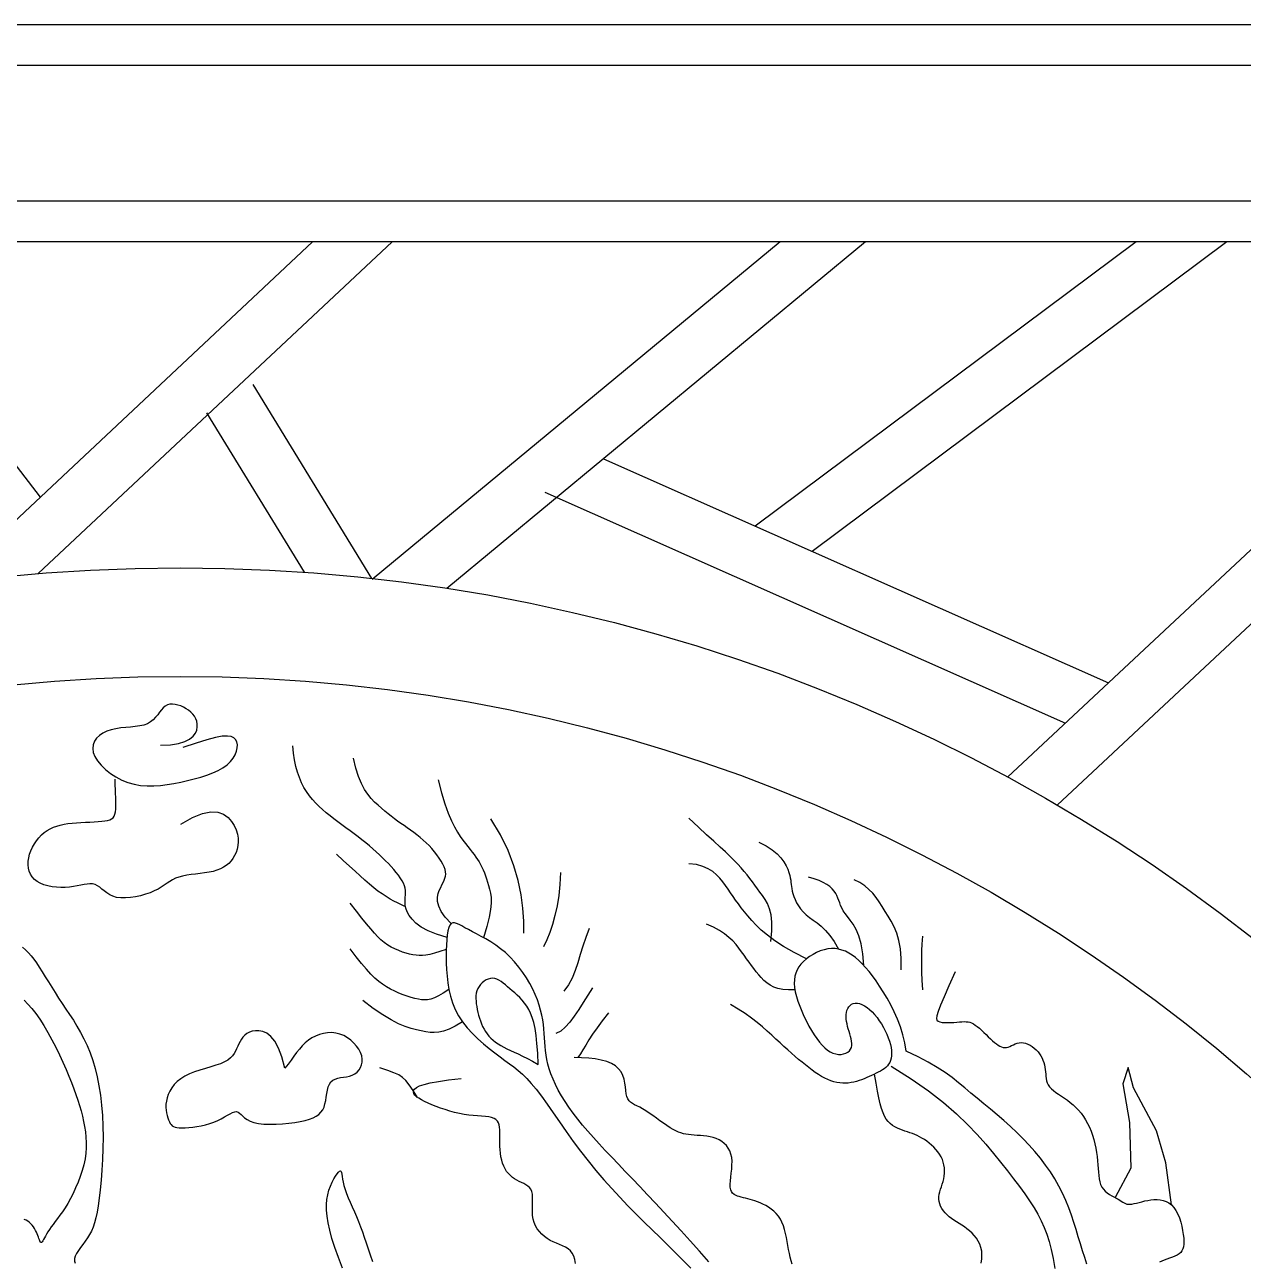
# Model space of a CAD drawing. Extents: x 2475 to 5335, y 627 to 2827.
# Drawn here: x 3847.7 to 4296.3, y 2372.1 to 2827.4 of the extents above; entities that cross this region are included whole.
import ezdxf

# ---------------------------------------------------------------- set-up
doc = ezdxf.new("R2010")
doc.units = 0
doc.header["$MEASUREMENT"] = 0
for name, color, linetype in [('3', 3, 'CONTINUOUS'), ('4', 4, 'CONTINUOUS'), ('7', 7, 'CONTINUOUS')]:
    doc.layers.add(name, color=color, linetype=linetype)

msp = doc.modelspace()

# ---------------------------------------------------------------- linework, layer by layer
at = {"layer": '3', "linetype": 'ByBlock'}
for p, q in [((3781.39, 2747.44), (3853.38, 2653.41)), ((3953.71, 2747.44), (3819.58, 2621.73)), ((3982.96, 2747.44), (3852.64, 2625.3)), ((4125.83, 2747.44), (3975.63, 2623.13)), ((4157.2, 2747.44), (4003.05, 2619.87)), ((4256.85, 2747.44), (4116.63, 2642.8)), ((4290.29, 2747.44), (4137.59, 2633.49)), ((3931.7, 2694.93), (3975.38, 2623.55)), ((4361.47, 2692.52), (4209.5, 2550.3)), ((3914.64, 2684.49), (3950.55, 2625.81)), ((4375.63, 2678.38), (4227.78, 2540.01)), ((4060.74, 2667.61), (4246.65, 2585.07)), ((4039.17, 2655.3), (4230.8, 2570.23))]:
    msp.add_line(p, q, dxfattribs=at)
at = {"layer": '3'}
for points in [[(5239.88, 1227.44), (5239.88, 2812.44), (2569.88, 2812.44), (2569.88, 1227.44)], [(5189.88, 1227.44), (5189.88, 2762.44), (2619.88, 2762.44), (2619.88, 1227.44)], [(3897.64, 2562.12), (3901.32, 2562.29), (3904.29, 2562.75), (3906.63, 2563.47), (3908.4, 2564.37), (3909.67, 2565.41), (3910.52, 2566.54), (3911.02, 2567.7), (3911.24, 2568.85), (3911.25, 2569.93), (3911.06, 2570.94), (3910.71, 2571.89), (3910.2, 2572.76), (3909.57, 2573.56), (3908.82, 2574.3), (3907.99, 2574.97), (3907.08, 2575.58), (3906.12, 2576.11), (3905.13, 2576.57), (3904.11, 2576.92), (3903.11, 2577.15), (3902.12, 2577.25), (3901.16, 2577.19), (3900.27, 2576.96), (3899.44, 2576.55), (3898.7, 2575.93), (3898.01, 2575.16), (3897.34, 2574.28), (3896.65, 2573.34), (3895.9, 2572.39), (3895.05, 2571.49), (3894.07, 2570.69), (3892.92, 2570.03), (3891.57, 2569.55), (3890.06, 2569.21), (3888.41, 2568.98), (3886.67, 2568.81), (3884.88, 2568.66), (3883.08, 2568.47), (3881.3, 2568.2), (3879.59, 2567.81), (3877.99, 2567.26), (3876.52, 2566.55), (3875.24, 2565.69), (3874.18, 2564.69), (3873.38, 2563.56), (3872.88, 2562.31), (3872.72, 2560.95), (3872.93, 2559.49), (3873.55, 2557.94), (3874.53, 2556.35), (3875.85, 2554.76), (3877.44, 2553.21), (3879.27, 2551.76), (3881.28, 2550.44), (3883.44, 2549.3), (3885.7, 2548.39), (3888.02, 2547.75), (3890.38, 2547.34), (3892.78, 2547.16), (3895.21, 2547.16), (3897.67, 2547.33), (3900.15, 2547.63), (3902.64, 2548.04), (3905.14, 2548.53), (3907.63, 2549.08), (3910.09, 2549.69), (3912.48, 2550.36), (3914.77, 2551.1), (3916.92, 2551.92), (3918.9, 2552.82), (3920.67, 2553.82), (3922.21, 2554.91), (3923.48, 2556.1), (3924.48, 2557.36), (3925.23, 2558.64), (3925.72, 2559.92), (3925.97, 2561.15), (3925.99, 2562.3), (3925.77, 2563.33), (3925.33, 2564.2), (3924.66, 2564.88), (3923.68, 2565.33), (3922.3, 2565.51), (3920.41, 2565.4), (3917.93, 2564.96), (3914.76, 2564.14), (3910.81, 2562.93), (3905.97, 2561.29)], [(4003.17, 2491.37), (3999.33, 2492.52), (3996.19, 2493.8), (3993.69, 2495.17), (3991.74, 2496.59), (3990.28, 2498.03), (3989.23, 2499.45), (3988.52, 2500.81), (3988.07, 2502.08), (3987.81, 2503.23), (3987.71, 2504.27), (3987.71, 2505.22), (3987.77, 2506.11), (3987.85, 2506.95), (3987.91, 2507.77), (3987.9, 2508.6), (3987.78, 2509.44), (3987.53, 2510.33), (3987.13, 2511.26), (3986.61, 2512.23), (3985.98, 2513.23), (3985.25, 2514.25), (3984.43, 2515.3), (3983.54, 2516.36), (3982.59, 2517.43), (3981.6, 2518.52), (3980.55, 2519.6), (3979.46, 2520.69), (3978.32, 2521.79), (3977.13, 2522.89), (3975.89, 2523.99), (3974.6, 2525.09), (3973.26, 2526.2), (3971.87, 2527.3), (3970.43, 2528.41), (3968.97, 2529.51), (3967.48, 2530.61), (3965.98, 2531.72), (3964.49, 2532.82), (3963, 2533.93), (3961.54, 2535.03), (3960.11, 2536.14), (3958.72, 2537.26), (3957.37, 2538.4), (3956.07, 2539.59), (3954.83, 2540.83), (3953.64, 2542.14), (3952.52, 2543.53), (3951.47, 2545.02), (3950.5, 2546.61), (3949.61, 2548.33), (3948.81, 2550.18), (3948.11, 2552.18), (3947.52, 2554.34), (3947.04, 2556.68), (3946.68, 2559.21), (3946.46, 2561.95)], [(4004.72, 2496.44), (4002.52, 2498.8), (4001.01, 2500.94), (4000.11, 2502.85), (3999.69, 2504.57), (3999.66, 2506.11), (3999.91, 2507.47), (4000.34, 2508.68), (4000.84, 2509.76), (4001.32, 2510.72), (4001.75, 2511.58), (4002.12, 2512.37), (4002.41, 2513.13), (4002.6, 2513.87), (4002.68, 2514.63), (4002.64, 2515.44), (4002.45, 2516.31), (4002.11, 2517.28), (4001.63, 2518.32), (4001.02, 2519.43), (4000.29, 2520.57), (3999.47, 2521.73), (3998.56, 2522.9), (3997.59, 2524.04), (3996.56, 2525.15), (3995.48, 2526.2), (3994.38, 2527.19), (3993.25, 2528.15), (3992.09, 2529.06), (3990.92, 2529.95), (3989.74, 2530.81), (3988.55, 2531.66), (3987.36, 2532.51), (3986.18, 2533.35), (3985, 2534.2), (3983.82, 2535.07), (3982.64, 2535.97), (3981.45, 2536.9), (3980.24, 2537.88), (3979.02, 2538.91), (3977.79, 2540.01), (3976.53, 2541.18), (3975.27, 2542.5), (3974.02, 2544.04), (3972.82, 2545.85), (3971.67, 2548.02), (3970.6, 2550.6), (3969.62, 2553.68), (3968.77, 2557.32)], [(3905.14, 2533), (3909.48, 2535.54), (3913.17, 2537.03), (3916.28, 2537.62), (3918.84, 2537.46), (3920.93, 2536.72), (3922.59, 2535.55), (3923.88, 2534.09), (3924.85, 2532.52), (3925.55, 2530.95), (3926.02, 2529.42), (3926.27, 2527.94), (3926.32, 2526.51), (3926.2, 2525.14), (3925.92, 2523.85), (3925.51, 2522.63), (3924.99, 2521.49), (3924.37, 2520.44), (3923.65, 2519.49), (3922.84, 2518.62), (3921.92, 2517.85), (3920.88, 2517.17), (3919.74, 2516.58), (3918.47, 2516.08), (3917.07, 2515.67), (3915.56, 2515.34), (3913.95, 2515.09), (3912.28, 2514.87), (3910.6, 2514.68), (3908.94, 2514.48), (3907.33, 2514.24), (3905.82, 2513.95), (3904.44, 2513.59), (3903.22, 2513.12), (3902.11, 2512.57), (3901.09, 2511.95), (3900.09, 2511.28), (3899.07, 2510.58), (3897.98, 2509.86), (3896.78, 2509.15), (3895.42, 2508.45), (3893.87, 2507.8), (3892.16, 2507.21), (3890.34, 2506.7), (3888.48, 2506.29), (3886.61, 2506), (3884.8, 2505.86), (3883.09, 2505.89), (3881.54, 2506.1), (3880.18, 2506.5), (3878.99, 2507.07), (3877.95, 2507.74), (3877.01, 2508.45), (3876.14, 2509.17), (3875.31, 2509.84), (3874.48, 2510.4), (3873.62, 2510.81), (3872.71, 2511.03), (3871.72, 2511.07), (3870.66, 2510.98), (3869.53, 2510.79), (3868.32, 2510.55), (3867.03, 2510.29), (3865.65, 2510.04), (3864.18, 2509.84), (3862.63, 2509.73), (3861.03, 2509.72), (3859.41, 2509.8), (3857.8, 2510), (3856.24, 2510.3), (3854.77, 2510.72), (3853.43, 2511.26), (3852.25, 2511.92), (3851.25, 2512.71), (3850.44, 2513.62), (3849.82, 2514.62), (3849.37, 2515.72), (3849.08, 2516.88), (3848.97, 2518.1), (3849, 2519.37), (3849.19, 2520.66), (3849.52, 2521.96), (3849.98, 2523.26), (3850.57, 2524.54), (3851.26, 2525.77), (3852.05, 2526.95), (3852.92, 2528.05), (3853.87, 2529.06), (3854.88, 2529.95), (3855.95, 2530.72), (3857.07, 2531.37), (3858.26, 2531.91), (3859.5, 2532.36), (3860.81, 2532.72), (3862.18, 2533.01), (3863.63, 2533.24), (3865.16, 2533.42), (3866.75, 2533.55), (3868.39, 2533.66), (3870.04, 2533.75), (3871.66, 2533.83), (3873.23, 2533.91), (3874.7, 2534), (3876.05, 2534.11), (3877.23, 2534.25), (3878.23, 2534.43), (3879.05, 2534.67), (3879.71, 2534.99), (3880.23, 2535.42), (3880.61, 2535.97), (3880.89, 2536.68), (3881.08, 2537.55), (3881.19, 2538.62), (3881.24, 2539.88), (3881.24, 2541.31), (3881.22, 2542.82), (3881.16, 2544.36), (3881.1, 2545.88), (3881.04, 2547.31), (3881, 2548.58), (3880.98, 2549.64)], [(3999.92, 2549.33), (4001.18, 2544.53), (4002.4, 2540.5), (4003.6, 2537.13), (4004.77, 2534.33), (4005.9, 2532.03), (4006.98, 2530.12), (4008.02, 2528.52), (4009.01, 2527.14), (4009.94, 2525.9), (4010.82, 2524.77), (4011.65, 2523.73), (4012.42, 2522.75), (4013.14, 2521.82), (4013.81, 2520.92), (4014.43, 2520.02), (4015.01, 2519.12), (4015.54, 2518.18), (4016.03, 2517.21), (4016.49, 2516.2), (4016.92, 2515.14), (4017.33, 2514.05), (4017.72, 2512.9), (4018.1, 2511.71), (4018.48, 2510.46), (4018.86, 2509.14), (4019.17, 2507.69), (4019.38, 2506), (4019.41, 2504.01), (4019.21, 2501.63), (4018.71, 2498.76), (4017.87, 2495.33), (4016.62, 2491.25)], [(4031.5, 2492.97), (4031.41, 2497.38), (4031.07, 2502.09), (4030.41, 2507.05), (4029.34, 2512.27), (4027.78, 2517.69), (4025.64, 2523.31), (4022.84, 2529.1), (4019.29, 2535.03)], [(4122.41, 2489.82), (4122.77, 2493.73), (4122.77, 2496.99), (4122.46, 2499.68), (4121.91, 2501.92), (4121.16, 2503.78), (4120.29, 2505.35), (4119.34, 2506.74), (4118.37, 2508.02), (4117.43, 2509.28), (4116.51, 2510.54), (4115.58, 2511.81), (4114.64, 2513.07), (4113.65, 2514.35), (4112.61, 2515.65), (4111.48, 2516.97), (4110.25, 2518.31), (4108.9, 2519.7), (4107.39, 2521.17), (4105.66, 2522.8), (4103.68, 2524.63), (4101.39, 2526.74), (4098.75, 2529.17), (4095.72, 2532), (4092.24, 2535.28)], [(4117.96, 2526.38), (4120.67, 2525.03), (4122.9, 2523.6), (4124.7, 2522.12), (4126.11, 2520.63), (4127.21, 2519.16), (4128.03, 2517.75), (4128.62, 2516.43), (4129.05, 2515.23), (4129.35, 2514.17), (4129.55, 2513.24), (4129.69, 2512.41), (4129.78, 2511.63), (4129.86, 2510.87), (4129.94, 2510.11), (4130.06, 2509.31), (4130.24, 2508.43), (4130.5, 2507.46), (4130.85, 2506.4), (4131.31, 2505.28), (4131.87, 2504.12), (4132.56, 2502.96), (4133.36, 2501.81), (4134.31, 2500.71), (4135.39, 2499.66), (4136.62, 2498.69), (4137.98, 2497.72), (4139.43, 2496.66), (4140.96, 2495.43), (4142.54, 2493.94), (4144.14, 2492.1), (4145.74, 2489.83), (4147.3, 2487.04)], [(3987.95, 2502.62), (3987.12, 2503), (3986.12, 2503.47), (3984.95, 2504.04), (3983.65, 2504.71), (3982.25, 2505.48), (3980.78, 2506.36), (3979.26, 2507.34), (3977.72, 2508.43), (3976.17, 2509.63), (3974.61, 2510.95), (3972.97, 2512.4), (3971.23, 2513.99), (3969.35, 2515.73), (3967.28, 2517.64), (3965, 2519.72), (3962.45, 2521.99)], [(4135.46, 2483.45), (4130.94, 2485.78), (4127.09, 2488.01), (4123.85, 2490.13), (4121.13, 2492.15), (4118.85, 2494.07), (4116.95, 2495.89), (4115.33, 2497.62), (4113.92, 2499.25), (4112.65, 2500.8), (4111.5, 2502.27), (4110.43, 2503.69), (4109.43, 2505.06), (4108.48, 2506.4), (4107.55, 2507.73), (4106.62, 2509.06), (4105.68, 2510.41), (4104.69, 2511.78), (4103.61, 2513.13), (4102.39, 2514.42), (4100.97, 2515.62), (4099.3, 2516.66), (4097.32, 2517.52), (4094.99, 2518.14), (4092.24, 2518.48)], [(4044.97, 2515.26), (4044.72, 2510.84), (4044.28, 2506.73), (4043.68, 2502.92), (4042.92, 2499.38), (4042.02, 2496.13), (4041, 2493.14), (4039.88, 2490.41), (4038.66, 2487.92)], [(4156.67, 2480.96), (4156.28, 2485.35), (4155.62, 2488.96), (4154.75, 2491.89), (4153.75, 2494.26), (4152.69, 2496.17), (4151.62, 2497.71), (4150.61, 2498.99), (4149.73, 2500.12), (4149.04, 2501.17), (4148.5, 2502.18), (4148.07, 2503.14), (4147.73, 2504.07), (4147.41, 2504.97), (4147.09, 2505.85), (4146.73, 2506.72), (4146.27, 2507.57), (4145.7, 2508.41), (4144.97, 2509.25), (4144.07, 2510.06), (4142.98, 2510.85), (4141.68, 2511.59), (4140.14, 2512.3), (4138.34, 2512.95), (4136.26, 2513.54)], [(4170.38, 2479.45), (4170.39, 2483.58), (4170.08, 2487.15), (4169.5, 2490.22), (4168.71, 2492.88), (4167.76, 2495.2), (4166.7, 2497.27), (4165.57, 2499.15), (4164.45, 2500.94), (4163.35, 2502.68), (4162.25, 2504.39), (4161.11, 2506.02), (4159.87, 2507.58), (4158.5, 2509.03), (4156.94, 2510.35), (4155.14, 2511.53), (4153.07, 2512.55)], [(4002.89, 2486.89), (4000.55, 2486.11), (3998.57, 2485.52), (3996.88, 2485.09), (3995.42, 2484.82), (3994.13, 2484.68), (3992.94, 2484.67), (3991.79, 2484.76), (3990.63, 2484.94), (3989.39, 2485.21), (3988.09, 2485.55), (3986.75, 2485.97), (3985.39, 2486.48), (3984.02, 2487.08), (3982.66, 2487.76), (3981.34, 2488.55), (3980.07, 2489.43), (3978.86, 2490.42), (3977.66, 2491.56), (3976.42, 2492.89), (3975.08, 2494.45), (3973.57, 2496.29), (3971.85, 2498.45), (3969.84, 2500.97), (3967.51, 2503.91)], [(4099.61, 2371.89), (4096.13, 2375.79), (4092.69, 2379.6), (4089.34, 2383.28), (4086.09, 2386.82), (4082.95, 2390.2), (4079.91, 2393.45), (4076.98, 2396.57), (4074.15, 2399.56), (4071.41, 2402.43), (4068.78, 2405.19), (4066.24, 2407.86), (4063.79, 2410.43), (4061.44, 2412.91), (4059.2, 2415.32), (4057.05, 2417.67), (4055.02, 2419.97), (4053.1, 2422.22), (4051.3, 2424.43), (4049.62, 2426.62), (4048.06, 2428.79), (4046.63, 2430.94), (4045.32, 2433.05), (4044.15, 2435.13), (4043.11, 2437.16), (4042.21, 2439.13), (4041.44, 2441.05), (4040.81, 2442.89), (4040.31, 2444.66), (4039.94, 2446.36), (4039.66, 2448.02), (4039.46, 2449.64), (4039.31, 2451.23), (4039.19, 2452.81), (4039.09, 2454.4), (4038.98, 2456.01), (4038.84, 2457.64), (4038.65, 2459.31), (4038.39, 2461.02), (4038.06, 2462.77), (4037.64, 2464.57), (4037.11, 2466.42), (4036.45, 2468.32), (4035.65, 2470.29), (4034.71, 2472.31), (4033.61, 2474.36), (4032.39, 2476.41), (4031.04, 2478.44), (4029.59, 2480.42), (4028.03, 2482.31), (4026.4, 2484.09), (4024.68, 2485.73), (4022.91, 2487.2), (4021.11, 2488.52), (4019.29, 2489.71), (4017.5, 2490.77), (4015.75, 2491.74), (4014.07, 2492.62), (4012.5, 2493.43), (4011.06, 2494.2), (4009.76, 2494.92), (4008.61, 2495.58), (4007.6, 2496.12), (4006.71, 2496.52), (4005.94, 2496.73), (4005.28, 2496.72), (4004.72, 2496.44), (4004.24, 2495.86), (4003.84, 2494.94), (4003.52, 2493.72), (4003.27, 2492.23), (4003.08, 2490.5), (4002.95, 2488.57), (4002.89, 2486.47), (4002.87, 2484.24), (4002.91, 2481.91), (4003, 2479.52), (4003.17, 2477.08), (4003.44, 2474.61), (4003.85, 2472.13), (4004.42, 2469.67), (4005.18, 2467.22), (4006.16, 2464.82), (4007.4, 2462.48), (4008.9, 2460.22), (4010.63, 2458.04), (4012.53, 2455.97), (4014.55, 2453.99), (4016.62, 2452.14), (4018.71, 2450.41), (4020.75, 2448.82), (4022.69, 2447.37), (4024.49, 2446.07), (4026.17, 2444.85), (4027.77, 2443.65), (4029.34, 2442.39), (4030.9, 2441.01), (4032.51, 2439.43), (4034.19, 2437.59), (4035.99, 2435.42), (4037.93, 2432.86), (4040.03, 2429.96), (4042.25, 2426.79), (4044.61, 2423.4), (4047.08, 2419.87), (4049.66, 2416.25), (4052.34, 2412.61), (4055.1, 2409.02), (4057.94, 2405.52), (4060.85, 2402.13), (4063.8, 2398.83), (4066.78, 2395.63), (4069.77, 2392.51), (4072.77, 2389.47), (4075.75, 2386.51), (4078.7, 2383.61), (4081.61, 2380.78), (4084.48, 2377.98), (4087.31, 2375.19), (4090.11, 2372.39), (4092.89, 2369.54)], [(4131.26, 2472.09), (4128.86, 2472.01), (4126.79, 2472.16), (4124.99, 2472.53), (4123.45, 2473.07), (4122.1, 2473.77), (4120.92, 2474.59), (4119.85, 2475.52), (4118.87, 2476.53), (4117.93, 2477.58), (4117.01, 2478.69), (4116.12, 2479.84), (4115.24, 2481.02), (4114.36, 2482.24), (4113.47, 2483.5), (4112.55, 2484.78), (4111.61, 2486.08), (4110.63, 2487.4), (4109.56, 2488.73), (4108.35, 2490.05), (4106.97, 2491.36), (4105.35, 2492.65), (4103.47, 2493.9), (4101.25, 2495.1), (4098.67, 2496.25)], [(4055.5, 2494.65), (4054.22, 2491.37), (4053.16, 2488.14), (4052.23, 2485.01), (4051.34, 2481.98), (4050.39, 2479.1), (4049.28, 2476.38), (4047.93, 2473.84), (4046.23, 2471.52)], [(4178.29, 2472.04), (4178.13, 2475.64), (4178.02, 2478.46), (4177.95, 2480.72), (4177.92, 2482.66), (4177.95, 2484.5), (4178.02, 2486.49), (4178.13, 2488.84), (4178.29, 2491.8)], [(3846.84, 2487.73), (3848.01, 2486.72), (3849.07, 2485.69), (3850.06, 2484.59), (3851.04, 2483.36), (3852.04, 2481.96), (3853.08, 2480.4), (3854.16, 2478.69), (3855.27, 2476.88), (3856.43, 2474.98), (3857.63, 2473.01), (3858.88, 2471.01), (3860.17, 2468.99), (3861.5, 2466.98), (3862.86, 2464.96), (3864.24, 2462.91), (3865.61, 2460.81), (3866.95, 2458.64), (3868.25, 2456.38), (3869.5, 2454.01), (3870.67, 2451.5), (3871.75, 2448.85), (3872.73, 2446.04), (3873.6, 2443.08), (3874.37, 2439.95), (3875.03, 2436.66), (3875.58, 2433.2), (3876, 2429.57), (3876.3, 2425.77), (3876.47, 2421.81), (3876.53, 2417.74), (3876.48, 2413.64), (3876.34, 2409.59), (3876.13, 2405.66), (3875.86, 2401.91), (3875.53, 2398.43), (3875.17, 2395.29), (3874.78, 2392.53), (3874.36, 2390.14), (3873.91, 2388.06), (3873.41, 2386.25), (3872.85, 2384.65), (3872.23, 2383.22), (3871.55, 2381.91), (3870.79, 2380.67), (3869.96, 2379.47), (3869.1, 2378.29), (3868.26, 2377.15), (3867.48, 2376.05), (3866.82, 2375), (3866.33, 2374), (3866.05, 2373.05), (3866.04, 2372.18), (3866.33, 2371.37)], [(4003.85, 2472.13), (4001.77, 2470.81), (4000.01, 2469.81), (3998.52, 2469.1), (3997.22, 2468.63), (3996.04, 2468.39), (3994.94, 2468.32), (3993.83, 2468.41), (3992.66, 2468.61), (3991.38, 2468.9), (3989.99, 2469.27), (3988.52, 2469.73), (3987, 2470.26), (3985.45, 2470.87), (3983.9, 2471.56), (3982.36, 2472.33), (3980.87, 2473.17), (3979.44, 2474.1), (3978.03, 2475.15), (3976.6, 2476.39), (3975.1, 2477.85), (3973.48, 2479.6), (3971.71, 2481.69), (3969.73, 2484.17), (3967.51, 2487.08)], [(4172.16, 2449.42), (4171.72, 2452.49), (4171.03, 2455.5), (4170.12, 2458.42), (4169.04, 2461.24), (4167.82, 2463.95), (4166.51, 2466.53), (4165.16, 2468.97), (4163.79, 2471.26), (4162.44, 2473.38), (4161.12, 2475.34), (4159.83, 2477.15), (4158.55, 2478.8), (4157.29, 2480.29), (4156.04, 2481.64), (4154.8, 2482.84), (4153.57, 2483.89), (4152.33, 2484.81), (4151.09, 2485.59), (4149.84, 2486.22), (4148.58, 2486.7), (4147.3, 2487.04), (4146.01, 2487.22), (4144.69, 2487.24), (4143.35, 2487.11), (4141.98, 2486.81), (4140.6, 2486.37), (4139.23, 2485.8), (4137.91, 2485.11), (4136.64, 2484.32), (4135.46, 2483.45), (4134.39, 2482.5), (4133.46, 2481.51), (4132.67, 2480.47), (4132.03, 2479.38), (4131.55, 2478.23), (4131.22, 2477.02), (4131.04, 2475.73), (4131.01, 2474.35), (4131.13, 2472.88), (4131.4, 2471.3), (4131.81, 2469.61), (4132.35, 2467.83), (4133, 2466), (4133.74, 2464.14), (4134.57, 2462.29), (4135.45, 2460.47), (4136.38, 2458.71), (4137.33, 2457.05), (4138.29, 2455.51), (4139.26, 2454.1), (4140.24, 2452.82), (4141.22, 2451.69), (4142.22, 2450.71), (4143.22, 2449.88), (4144.23, 2449.22), (4145.24, 2448.74), (4146.26, 2448.42), (4147.27, 2448.27), (4148.24, 2448.27), (4149.15, 2448.42), (4149.98, 2448.69), (4150.7, 2449.07), (4151.3, 2449.56), (4151.75, 2450.14), (4152.04, 2450.79), (4152.19, 2451.51), (4152.2, 2452.29), (4152.11, 2453.12), (4151.95, 2453.99), (4151.72, 2454.88), (4151.46, 2455.8), (4151.18, 2456.72), (4150.9, 2457.65), (4150.65, 2458.57), (4150.43, 2459.48), (4150.25, 2460.38), (4150.12, 2461.25), (4150.06, 2462.11), (4150.08, 2462.93), (4150.19, 2463.72), (4150.39, 2464.47), (4150.69, 2465.17), (4151.08, 2465.79), (4151.56, 2466.32), (4152.12, 2466.74), (4152.75, 2467.03), (4153.45, 2467.19), (4154.23, 2467.18), (4155.06, 2467), (4155.94, 2466.66), (4156.85, 2466.16), (4157.79, 2465.52), (4158.74, 2464.76), (4159.67, 2463.88), (4160.59, 2462.9), (4161.48, 2461.83), (4162.32, 2460.68), (4163.11, 2459.47), (4163.84, 2458.22), (4164.5, 2456.95), (4165.09, 2455.67), (4165.61, 2454.4), (4166.04, 2453.15), (4166.38, 2451.95), (4166.62, 2450.81), (4166.77, 2449.73), (4166.82, 2448.72), (4166.78, 2447.77), (4166.65, 2446.89), (4166.44, 2446.07), (4166.14, 2445.33), (4165.75, 2444.65), (4165.28, 2444.05), (4164.73, 2443.5), (4164.12, 2443), (4163.45, 2442.55), (4162.72, 2442.12), (4161.95, 2441.71), (4161.15, 2441.32), (4160.31, 2440.92), (4159.45, 2440.51), (4158.58, 2440.1), (4157.68, 2439.7), (4156.76, 2439.31), (4155.82, 2438.94), (4154.87, 2438.6), (4153.9, 2438.3), (4152.92, 2438.05), (4151.92, 2437.86), (4150.9, 2437.72), (4149.87, 2437.66), (4148.83, 2437.66), (4147.77, 2437.75), (4146.7, 2437.92), (4145.61, 2438.17), (4144.5, 2438.53), (4143.38, 2438.98), (4142.24, 2439.52), (4141.09, 2440.15), (4139.93, 2440.86), (4138.74, 2441.65), (4137.55, 2442.5), (4136.33, 2443.41), (4135.1, 2444.37), (4133.86, 2445.38), (4132.59, 2446.44), (4131.3, 2447.55), (4129.98, 2448.72), (4128.62, 2449.93), (4127.22, 2451.2), (4125.77, 2452.53), (4124.27, 2453.92), (4122.7, 2455.37), (4121.05, 2456.88), (4119.28, 2458.43), (4117.36, 2460.02), (4115.26, 2461.64), (4112.95, 2463.28), (4110.4, 2464.94), (4107.57, 2466.6)], [(4190.21, 2478.66), (4187.92, 2473.49), (4186.14, 2469.44), (4184.84, 2466.35), (4183.98, 2464.09), (4183.5, 2462.52), (4183.37, 2461.48), (4183.55, 2460.85), (4183.98, 2460.46), (4184.64, 2460.22), (4185.47, 2460.06), (4186.44, 2459.98), (4187.5, 2459.97), (4188.61, 2460.01), (4189.73, 2460.07), (4190.81, 2460.15), (4191.83, 2460.23), (4192.74, 2460.29), (4193.55, 2460.32), (4194.29, 2460.3), (4194.98, 2460.23), (4195.64, 2460.08), (4196.28, 2459.85), (4196.94, 2459.53), (4197.63, 2459.09), (4198.37, 2458.53), (4199.15, 2457.87), (4199.95, 2457.15), (4200.78, 2456.37), (4201.61, 2455.57), (4202.43, 2454.77), (4203.23, 2454.01), (4204, 2453.29), (4204.73, 2452.66), (4205.42, 2452.11), (4206.08, 2451.64), (4206.71, 2451.27), (4207.33, 2451), (4207.93, 2450.83), (4208.53, 2450.77), (4209.14, 2450.82), (4209.75, 2450.98), (4210.37, 2451.22), (4211.01, 2451.52), (4211.67, 2451.83), (4212.35, 2452.13), (4213.05, 2452.39), (4213.79, 2452.56), (4214.56, 2452.63), (4215.36, 2452.56), (4216.18, 2452.36), (4217, 2452.05), (4217.82, 2451.63), (4218.62, 2451.12), (4219.38, 2450.54), (4220.09, 2449.9), (4220.74, 2449.21), (4221.3, 2448.48), (4221.8, 2447.72), (4222.21, 2446.93), (4222.57, 2446.12), (4222.86, 2445.29), (4223.09, 2444.45), (4223.27, 2443.6), (4223.4, 2442.75), (4223.49, 2441.89), (4223.56, 2441.04), (4223.64, 2440.2), (4223.74, 2439.38), (4223.91, 2438.57), (4224.16, 2437.78), (4224.52, 2437.02), (4225.02, 2436.29), (4225.66, 2435.59), (4226.45, 2434.92), (4227.34, 2434.25), (4228.32, 2433.58), (4229.36, 2432.89), (4230.45, 2432.17), (4231.54, 2431.41), (4232.62, 2430.59), (4233.68, 2429.7), (4234.69, 2428.74), (4235.65, 2427.7), (4236.57, 2426.6), (4237.43, 2425.42), (4238.24, 2424.18), (4238.98, 2422.86), (4239.66, 2421.47), (4240.27, 2420.01), (4240.81, 2418.5), (4241.28, 2416.94), (4241.68, 2415.36), (4242.03, 2413.78), (4242.31, 2412.2), (4242.53, 2410.64), (4242.7, 2409.12), (4242.82, 2407.65), (4242.91, 2406.24), (4243, 2404.9), (4243.11, 2403.63), (4243.26, 2402.44), (4243.48, 2401.34), (4243.79, 2400.34), (4244.23, 2399.43), (4244.79, 2398.63), (4245.47, 2397.92), (4246.23, 2397.29), (4247.04, 2396.73), (4247.88, 2396.23), (4248.71, 2395.78), (4249.49, 2395.36), (4250.22, 2394.96), (4250.85, 2394.58), (4251.41, 2394.21), (4251.92, 2393.88), (4252.4, 2393.59), (4252.89, 2393.35), (4253.4, 2393.17), (4253.96, 2393.08), (4254.59, 2393.06), (4255.32, 2393.14), (4256.13, 2393.3), (4257.02, 2393.52), (4257.98, 2393.76), (4259, 2394.03), (4260.06, 2394.28), (4261.16, 2394.5), (4262.29, 2394.68), (4263.44, 2394.78), (4264.59, 2394.8), (4265.73, 2394.7), (4266.85, 2394.48), (4267.92, 2394.11), (4268.94, 2393.57), (4269.89, 2392.85), (4270.76, 2391.92), (4271.53, 2390.79), (4272.2, 2389.48), (4272.79, 2388.04), (4273.28, 2386.52), (4273.68, 2384.97), (4273.99, 2383.44), (4274.22, 2381.97), (4274.37, 2380.62), (4274.44, 2379.41), (4274.41, 2378.36), (4274.3, 2377.43), (4274.07, 2376.63), (4273.74, 2375.93), (4273.29, 2375.33), (4272.71, 2374.81), (4271.99, 2374.35), (4271.14, 2373.95), (4270.2, 2373.58), (4269.19, 2373.23), (4268.18, 2372.89), (4267.19, 2372.53), (4266.28, 2372.14), (4265.49, 2371.71)], [(4036.73, 2444.54), (4036.55, 2448.69), (4036.29, 2452.24), (4035.97, 2455.26), (4035.57, 2457.82), (4035.1, 2459.98), (4034.56, 2461.82), (4033.94, 2463.39), (4033.26, 2464.78), (4032.5, 2466.03), (4031.69, 2467.17), (4030.83, 2468.21), (4029.94, 2469.17), (4029.03, 2470.06), (4028.11, 2470.9), (4027.21, 2471.68), (4026.32, 2472.44), (4025.47, 2473.17), (4024.65, 2473.87), (4023.86, 2474.52), (4023.07, 2475.09), (4022.3, 2475.57), (4021.53, 2475.94), (4020.75, 2476.19), (4019.97, 2476.29), (4019.17, 2476.23), (4018.37, 2476.03), (4017.58, 2475.7), (4016.83, 2475.24), (4016.13, 2474.68), (4015.5, 2474.03), (4014.95, 2473.3), (4014.51, 2472.51), (4014.18, 2471.66), (4013.96, 2470.78), (4013.84, 2469.86), (4013.81, 2468.9), (4013.85, 2467.91), (4013.96, 2466.89), (4014.12, 2465.86), (4014.32, 2464.81), (4014.55, 2463.74), (4014.82, 2462.68), (4015.12, 2461.62), (4015.46, 2460.57), (4015.86, 2459.54), (4016.29, 2458.54), (4016.79, 2457.58), (4017.33, 2456.66), (4017.94, 2455.8), (4018.61, 2454.98), (4019.35, 2454.22), (4020.15, 2453.49), (4021.02, 2452.8), (4021.97, 2452.15), (4022.98, 2451.52), (4024.08, 2450.92), (4025.25, 2450.34), (4026.51, 2449.75), (4027.88, 2449.12), (4029.37, 2448.44), (4030.98, 2447.67), (4032.74, 2446.78), (4034.65, 2445.74), (4036.73, 2444.54)], [(4056.76, 2472.78), (4055.04, 2470.08), (4053.35, 2467.37), (4051.68, 2464.76), (4050.02, 2462.32), (4048.36, 2460.14), (4046.7, 2458.29), (4045.01, 2456.87), (4043.29, 2455.96)], [(3847.45, 2468.27), (3848.91, 2466.81), (3850.35, 2465.2), (3851.79, 2463.37), (3853.26, 2461.26), (3854.74, 2458.9), (3856.22, 2456.36), (3857.68, 2453.67), (3859.1, 2450.92), (3860.46, 2448.14), (3861.74, 2445.4), (3862.92, 2442.76), (3863.98, 2440.26), (3864.94, 2437.89), (3865.8, 2435.64), (3866.57, 2433.48), (3867.26, 2431.41), (3867.88, 2429.41), (3868.43, 2427.45), (3868.92, 2425.52), (3869.36, 2423.6), (3869.74, 2421.69), (3870.05, 2419.77), (3870.26, 2417.84), (3870.37, 2415.88), (3870.36, 2413.89), (3870.21, 2411.86), (3869.92, 2409.78), (3869.47, 2407.65), (3868.87, 2405.48), (3868.15, 2403.32), (3867.34, 2401.18), (3866.45, 2399.09), (3865.51, 2397.08), (3864.53, 2395.18), (3863.54, 2393.41), (3862.56, 2391.81), (3861.61, 2390.35), (3860.68, 2389.02), (3859.79, 2387.81), (3858.95, 2386.7), (3858.16, 2385.67), (3857.44, 2384.71), (3856.79, 2383.79), (3856.22, 2382.92), (3855.72, 2382.1), (3855.3, 2381.35), (3854.93, 2380.67), (3854.61, 2380.09), (3854.34, 2379.61), (3854.11, 2379.26), (3853.91, 2379.05), (3853.74, 2378.98), (3853.57, 2379.05), (3853.42, 2379.25), (3853.27, 2379.55), (3853.12, 2379.94), (3852.95, 2380.42), (3852.76, 2380.96), (3852.54, 2381.55), (3852.28, 2382.17), (3852, 2382.82), (3851.67, 2383.47), (3851.3, 2384.12), (3850.89, 2384.76), (3850.44, 2385.36), (3849.95, 2385.92), (3849.41, 2386.42), (3848.82, 2386.85), (3848.19, 2387.21), (3847.49, 2387.49)], [(4008.9, 2460.22), (4006.22, 2458.69), (4003.91, 2457.59), (4001.9, 2456.86), (4000.11, 2456.45), (3998.47, 2456.3), (3996.91, 2456.37), (3995.35, 2456.58), (3993.71, 2456.91), (3991.94, 2457.3), (3989.97, 2457.82), (3987.78, 2458.55), (3985.33, 2459.57), (3982.58, 2460.97), (3979.49, 2462.81), (3976.02, 2465.18), (3972.14, 2468.16)], [(4062.65, 2463.53), (4060.34, 2460.67), (4058.39, 2458.07), (4056.77, 2455.71), (4055.4, 2453.59), (4054.23, 2451.67), (4053.21, 2449.96), (4052.26, 2448.43), (4051.35, 2447.07)], [(3943.45, 2443.14), (3942.4, 2447.33), (3941.17, 2450.61), (3939.8, 2453.08), (3938.35, 2454.86), (3936.85, 2456.03), (3935.37, 2456.71), (3933.94, 2457), (3932.62, 2457), (3931.45, 2456.81), (3930.42, 2456.46), (3929.52, 2455.97), (3928.74, 2455.36), (3928.06, 2454.65), (3927.47, 2453.87), (3926.96, 2453.03), (3926.51, 2452.15), (3926.12, 2451.26), (3925.73, 2450.37), (3925.31, 2449.48), (3924.81, 2448.61), (3924.2, 2447.77), (3923.43, 2446.96), (3922.46, 2446.2), (3921.24, 2445.49), (3919.75, 2444.85), (3918.04, 2444.24), (3916.18, 2443.66), (3914.21, 2443.07), (3912.21, 2442.45), (3910.25, 2441.79), (3908.38, 2441.05), (3906.66, 2440.22), (3905.16, 2439.29), (3903.86, 2438.25), (3902.77, 2437.13), (3901.86, 2435.96), (3901.12, 2434.75), (3900.55, 2433.52), (3900.14, 2432.28), (3899.86, 2431.07), (3899.71, 2429.9), (3899.68, 2428.77), (3899.75, 2427.7), (3899.9, 2426.69), (3900.11, 2425.75), (3900.37, 2424.89), (3900.66, 2424.12), (3900.97, 2423.44), (3901.29, 2422.87), (3901.63, 2422.4), (3902.02, 2422.01), (3902.48, 2421.71), (3903.04, 2421.49), (3903.72, 2421.34), (3904.55, 2421.25), (3905.55, 2421.23), (3906.74, 2421.25), (3908.08, 2421.34), (3909.54, 2421.48), (3911.09, 2421.69), (3912.68, 2421.98), (3914.28, 2422.34), (3915.85, 2422.78), (3917.36, 2423.3), (3918.77, 2423.91), (3920.07, 2424.57), (3921.27, 2425.24), (3922.37, 2425.87), (3923.36, 2426.42), (3924.24, 2426.85), (3925.03, 2427.12), (3925.7, 2427.18), (3926.29, 2427.02), (3926.82, 2426.65), (3927.35, 2426.14), (3927.95, 2425.54), (3928.67, 2424.89), (3929.56, 2424.24), (3930.67, 2423.65), (3932.07, 2423.17), (3933.79, 2422.83), (3935.77, 2422.63), (3937.95, 2422.55), (3940.24, 2422.59), (3942.58, 2422.73), (3944.89, 2422.95), (3947.1, 2423.24), (3949.14, 2423.58), (3950.95, 2423.97), (3952.52, 2424.41), (3953.87, 2424.91), (3955.02, 2425.49), (3955.99, 2426.16), (3956.77, 2426.94), (3957.4, 2427.83), (3957.89, 2428.85), (3958.24, 2430.01), (3958.51, 2431.26), (3958.73, 2432.56), (3958.93, 2433.86), (3959.16, 2435.12), (3959.45, 2436.28), (3959.85, 2437.31), (3960.39, 2438.14), (3961.1, 2438.76), (3961.95, 2439.2), (3962.93, 2439.49), (3963.98, 2439.7), (3965.08, 2439.88), (3966.18, 2440.06), (3967.27, 2440.29), (3968.3, 2440.64), (3969.24, 2441.13), (3970.07, 2441.77), (3970.78, 2442.53), (3971.34, 2443.4), (3971.73, 2444.37), (3971.95, 2445.42), (3971.97, 2446.54), (3971.77, 2447.71), (3971.34, 2448.92), (3970.71, 2450.14), (3969.88, 2451.33), (3968.89, 2452.46), (3967.75, 2453.5), (3966.5, 2454.42), (3965.15, 2455.18), (3963.72, 2455.76), (3962.24, 2456.12), (3960.73, 2456.27), (3959.2, 2456.22), (3957.69, 2455.99), (3956.2, 2455.59), (3954.77, 2455.03), (3953.4, 2454.31), (3952.13, 2453.47), (3950.95, 2452.5), (3949.86, 2451.42), (3948.83, 2450.23), (3947.81, 2448.95), (3946.8, 2447.59), (3945.75, 2446.17), (3944.65, 2444.68), (3943.45, 2443.14)], [(4130.27, 2371.02), (4129.88, 2372.26), (4129.53, 2373.58), (4129.21, 2374.97), (4128.91, 2376.42), (4128.64, 2377.9), (4128.37, 2379.39), (4128.09, 2380.88), (4127.78, 2382.35), (4127.42, 2383.78), (4127, 2385.15), (4126.49, 2386.44), (4125.88, 2387.63), (4125.17, 2388.71), (4124.35, 2389.67), (4123.45, 2390.53), (4122.49, 2391.3), (4121.5, 2391.98), (4120.48, 2392.57), (4119.45, 2393.1), (4118.44, 2393.55), (4117.47, 2393.95), (4116.53, 2394.29), (4115.62, 2394.59), (4114.74, 2394.86), (4113.89, 2395.09), (4113.07, 2395.3), (4112.28, 2395.5), (4111.51, 2395.69), (4110.76, 2395.89), (4110.06, 2396.1), (4109.41, 2396.37), (4108.83, 2396.72), (4108.33, 2397.16), (4107.92, 2397.73), (4107.63, 2398.45), (4107.47, 2399.35), (4107.44, 2400.43), (4107.52, 2401.68), (4107.65, 2403.05), (4107.82, 2404.5), (4107.97, 2405.99), (4108.07, 2407.48), (4108.09, 2408.93), (4107.98, 2410.31), (4107.71, 2411.57), (4107.28, 2412.72), (4106.72, 2413.75), (4106.04, 2414.67), (4105.24, 2415.48), (4104.34, 2416.17), (4103.36, 2416.76), (4102.3, 2417.24), (4101.19, 2417.61), (4100.03, 2417.9), (4098.85, 2418.11), (4097.65, 2418.26), (4096.46, 2418.37), (4095.3, 2418.46), (4094.17, 2418.54), (4093.09, 2418.62), (4092.09, 2418.73), (4091.13, 2418.88), (4090.2, 2419.07), (4089.28, 2419.33), (4088.35, 2419.67), (4087.38, 2420.09), (4086.37, 2420.62), (4085.28, 2421.27), (4084.1, 2422.04), (4082.85, 2422.9), (4081.55, 2423.83), (4080.23, 2424.78), (4078.91, 2425.73), (4077.61, 2426.64), (4076.37, 2427.47), (4075.19, 2428.2), (4074.1, 2428.79), (4073.11, 2429.3), (4072.22, 2429.74), (4071.44, 2430.18), (4070.76, 2430.65), (4070.19, 2431.21), (4069.73, 2431.89), (4069.39, 2432.73), (4069.15, 2433.78), (4068.98, 2434.98), (4068.83, 2436.31), (4068.63, 2437.7), (4068.34, 2439.11), (4067.9, 2440.5), (4067.25, 2441.81), (4066.36, 2443), (4065.17, 2444.03), (4063.69, 2444.89), (4061.95, 2445.6), (4059.96, 2446.16), (4057.75, 2446.58), (4055.33, 2446.87), (4052.73, 2447.04), (4049.96, 2447.09)], [(4238.74, 2371.02), (4237.93, 2373.48), (4237.13, 2375.96), (4236.35, 2378.51), (4235.58, 2381.1), (4234.78, 2383.73), (4233.94, 2386.39), (4233.05, 2389.07), (4232.07, 2391.76), (4230.98, 2394.45), (4229.77, 2397.12), (4228.41, 2399.77), (4226.92, 2402.39), (4225.28, 2404.97), (4223.52, 2407.52), (4221.63, 2410.02), (4219.63, 2412.47), (4217.52, 2414.88), (4215.3, 2417.22), (4212.99, 2419.51), (4210.6, 2421.74), (4208.16, 2423.91), (4205.69, 2426.03), (4203.22, 2428.1), (4200.77, 2430.12), (4198.37, 2432.1), (4196.03, 2434.04), (4193.77, 2435.95), (4191.5, 2437.83), (4189.12, 2439.7), (4186.53, 2441.58), (4183.65, 2443.48), (4180.35, 2445.41), (4176.56, 2447.38), (4172.16, 2449.42)], [(3992.36, 2432.38), (3990.67, 2435.03), (3989.29, 2437.06), (3988.06, 2438.6), (3986.82, 2439.76), (3985.4, 2440.69), (3983.64, 2441.52), (3981.38, 2442.35), (3978.45, 2443.34)], [(4199.76, 2371.36), (4200.01, 2372.94), (4200.1, 2374.44), (4200.01, 2375.86), (4199.74, 2377.17), (4199.31, 2378.4), (4198.75, 2379.54), (4198.07, 2380.59), (4197.29, 2381.56), (4196.44, 2382.46), (4195.54, 2383.28), (4194.59, 2384.03), (4193.63, 2384.72), (4192.65, 2385.37), (4191.67, 2386), (4190.71, 2386.61), (4189.77, 2387.22), (4188.87, 2387.85), (4188.02, 2388.5), (4187.24, 2389.2), (4186.52, 2389.94), (4185.89, 2390.71), (4185.34, 2391.52), (4184.89, 2392.35), (4184.55, 2393.21), (4184.32, 2394.08), (4184.22, 2394.96), (4184.25, 2395.86), (4184.38, 2396.76), (4184.6, 2397.68), (4184.87, 2398.61), (4185.18, 2399.55), (4185.49, 2400.51), (4185.78, 2401.48), (4186.03, 2402.47), (4186.21, 2403.47), (4186.31, 2404.49), (4186.33, 2405.52), (4186.27, 2406.54), (4186.11, 2407.56), (4185.87, 2408.57), (4185.52, 2409.57), (4185.08, 2410.54), (4184.53, 2411.49), (4183.88, 2412.41), (4183.16, 2413.28), (4182.38, 2414.12), (4181.55, 2414.9), (4180.68, 2415.63), (4179.79, 2416.3), (4178.9, 2416.91), (4178.01, 2417.44), (4177.13, 2417.92), (4176.25, 2418.34), (4175.37, 2418.73), (4174.48, 2419.08), (4173.59, 2419.41), (4172.68, 2419.73), (4171.76, 2420.04), (4170.83, 2420.37), (4169.89, 2420.73), (4168.96, 2421.13), (4168.05, 2421.59), (4167.17, 2422.14), (4166.34, 2422.79), (4165.57, 2423.56), (4164.87, 2424.46), (4164.25, 2425.53), (4163.69, 2426.79), (4163.18, 2428.3), (4162.69, 2430.1), (4162.2, 2432.22), (4161.69, 2434.73), (4161.15, 2437.65), (4160.54, 2441.04)], [(4166.63, 2443.9), (4174.07, 2439.26), (4180.48, 2434.8), (4186, 2430.53), (4190.73, 2426.43), (4194.8, 2422.51), (4198.35, 2418.76), (4201.48, 2415.18), (4204.32, 2411.77), (4206.97, 2408.53), (4209.46, 2405.43), (4211.77, 2402.48), (4213.91, 2399.66), (4215.88, 2396.95), (4217.66, 2394.34), (4219.27, 2391.81), (4220.69, 2389.37), (4221.94, 2386.97), (4223.02, 2384.55), (4223.97, 2382.04), (4224.82, 2379.35), (4225.59, 2376.4), (4226.3, 2373.11), (4226.98, 2369.4)], [(4269.89, 2392.85), (4267.81, 2408.31), (4264.34, 2420.16), (4255.94, 2435.97), (4253.96, 2443.38), (4251.98, 2437.46), (4254.45, 2423.13), (4254.95, 2406.33), (4249.1, 2395.57)], [(4050.48, 2371.31), (4050.21, 2372.69), (4049.82, 2373.93), (4049.3, 2375.01), (4048.6, 2375.9), (4047.76, 2376.63), (4046.8, 2377.24), (4045.74, 2377.76), (4044.62, 2378.24), (4043.47, 2378.7), (4042.3, 2379.2), (4041.15, 2379.76), (4040.05, 2380.42), (4039.01, 2381.19), (4038.05, 2382.05), (4037.18, 2383), (4036.41, 2384.04), (4035.76, 2385.16), (4035.25, 2386.37), (4034.89, 2387.64), (4034.69, 2388.99), (4034.6, 2390.37), (4034.6, 2391.76), (4034.64, 2393.13), (4034.68, 2394.45), (4034.68, 2395.69), (4034.6, 2396.81), (4034.39, 2397.78), (4034.03, 2398.59), (4033.53, 2399.25), (4032.91, 2399.8), (4032.2, 2400.27), (4031.42, 2400.68), (4030.59, 2401.07), (4029.73, 2401.47), (4028.88, 2401.91), (4028.05, 2402.41), (4027.25, 2402.99), (4026.49, 2403.65), (4025.78, 2404.38), (4025.13, 2405.2), (4024.55, 2406.1), (4024.04, 2407.08), (4023.62, 2408.16), (4023.29, 2409.33), (4023.04, 2410.57), (4022.86, 2411.87), (4022.74, 2413.18), (4022.67, 2414.51), (4022.63, 2415.82), (4022.62, 2417.09), (4022.62, 2418.3), (4022.61, 2419.43), (4022.58, 2420.47), (4022.51, 2421.43), (4022.35, 2422.29), (4022.1, 2423.05), (4021.72, 2423.7), (4021.19, 2424.25), (4020.49, 2424.68), (4019.59, 2425), (4018.52, 2425.23), (4017.29, 2425.4), (4015.92, 2425.52), (4014.43, 2425.64), (4012.84, 2425.77), (4011.18, 2425.94), (4009.47, 2426.18), (4007.71, 2426.51), (4005.95, 2426.91), (4004.19, 2427.39), (4002.45, 2427.92), (4000.77, 2428.49), (3999.15, 2429.08), (3997.61, 2429.7), (3996.19, 2430.31), (3994.9, 2430.91), (3993.75, 2431.51), (3992.76, 2432.09), (3991.96, 2432.67), (3991.35, 2433.24), (3990.95, 2433.81), (3990.79, 2434.38), (3990.87, 2434.94), (3991.23, 2435.5), (3991.93, 2436.07), (3993.08, 2436.63), (3994.74, 2437.19), (3997.02, 2437.76), (3999.98, 2438.32), (4003.73, 2438.88), (4008.34, 2439.44)], [(3964.74, 2369.58), (3963.18, 2373.51), (3961.86, 2377.17), (3960.8, 2380.49), (3959.98, 2383.48), (3959.39, 2386.2), (3959.01, 2388.65), (3958.83, 2390.89), (3958.83, 2392.93), (3958.98, 2394.81), (3959.29, 2396.57), (3959.72, 2398.23), (3960.25, 2399.77), (3960.84, 2401.18), (3961.47, 2402.42), (3962.09, 2403.47), (3962.69, 2404.32), (3963.22, 2404.93), (3963.65, 2405.29), (3963.96, 2405.37), (3964.18, 2405.2), (3964.32, 2404.8), (3964.44, 2404.17), (3964.56, 2403.36), (3964.71, 2402.36), (3964.92, 2401.22), (3965.23, 2399.94), (3965.67, 2398.55), (3966.21, 2397.06), (3966.84, 2395.48), (3967.54, 2393.83), (3968.28, 2392.11), (3969.05, 2390.33), (3969.83, 2388.52), (3970.59, 2386.67), (3971.31, 2384.8), (3972.02, 2382.89), (3972.71, 2380.92), (3973.41, 2378.87), (3974.13, 2376.72), (3974.88, 2374.45), (3975.68, 2372.03)]]:
    msp.add_lwpolyline(points, dxfattribs=at)
at = {"layer": '4'}
for points in [[(5254.88, 1227.44), (5254.88, 2827.44), (2554.88, 2827.44), (2554.88, 1227.44)], [(5174.88, 1227.44), (5174.88, 2747.44), (2634.88, 2747.44), (2634.88, 1227.44)]]:
    msp.add_lwpolyline(points, dxfattribs=at)
at = {"layer": '7'}
for radius in [640, 600]:
    msp.add_circle((3904.88, 1987.44), radius, dxfattribs=at)

doc.saveas('drawing.dxf')
